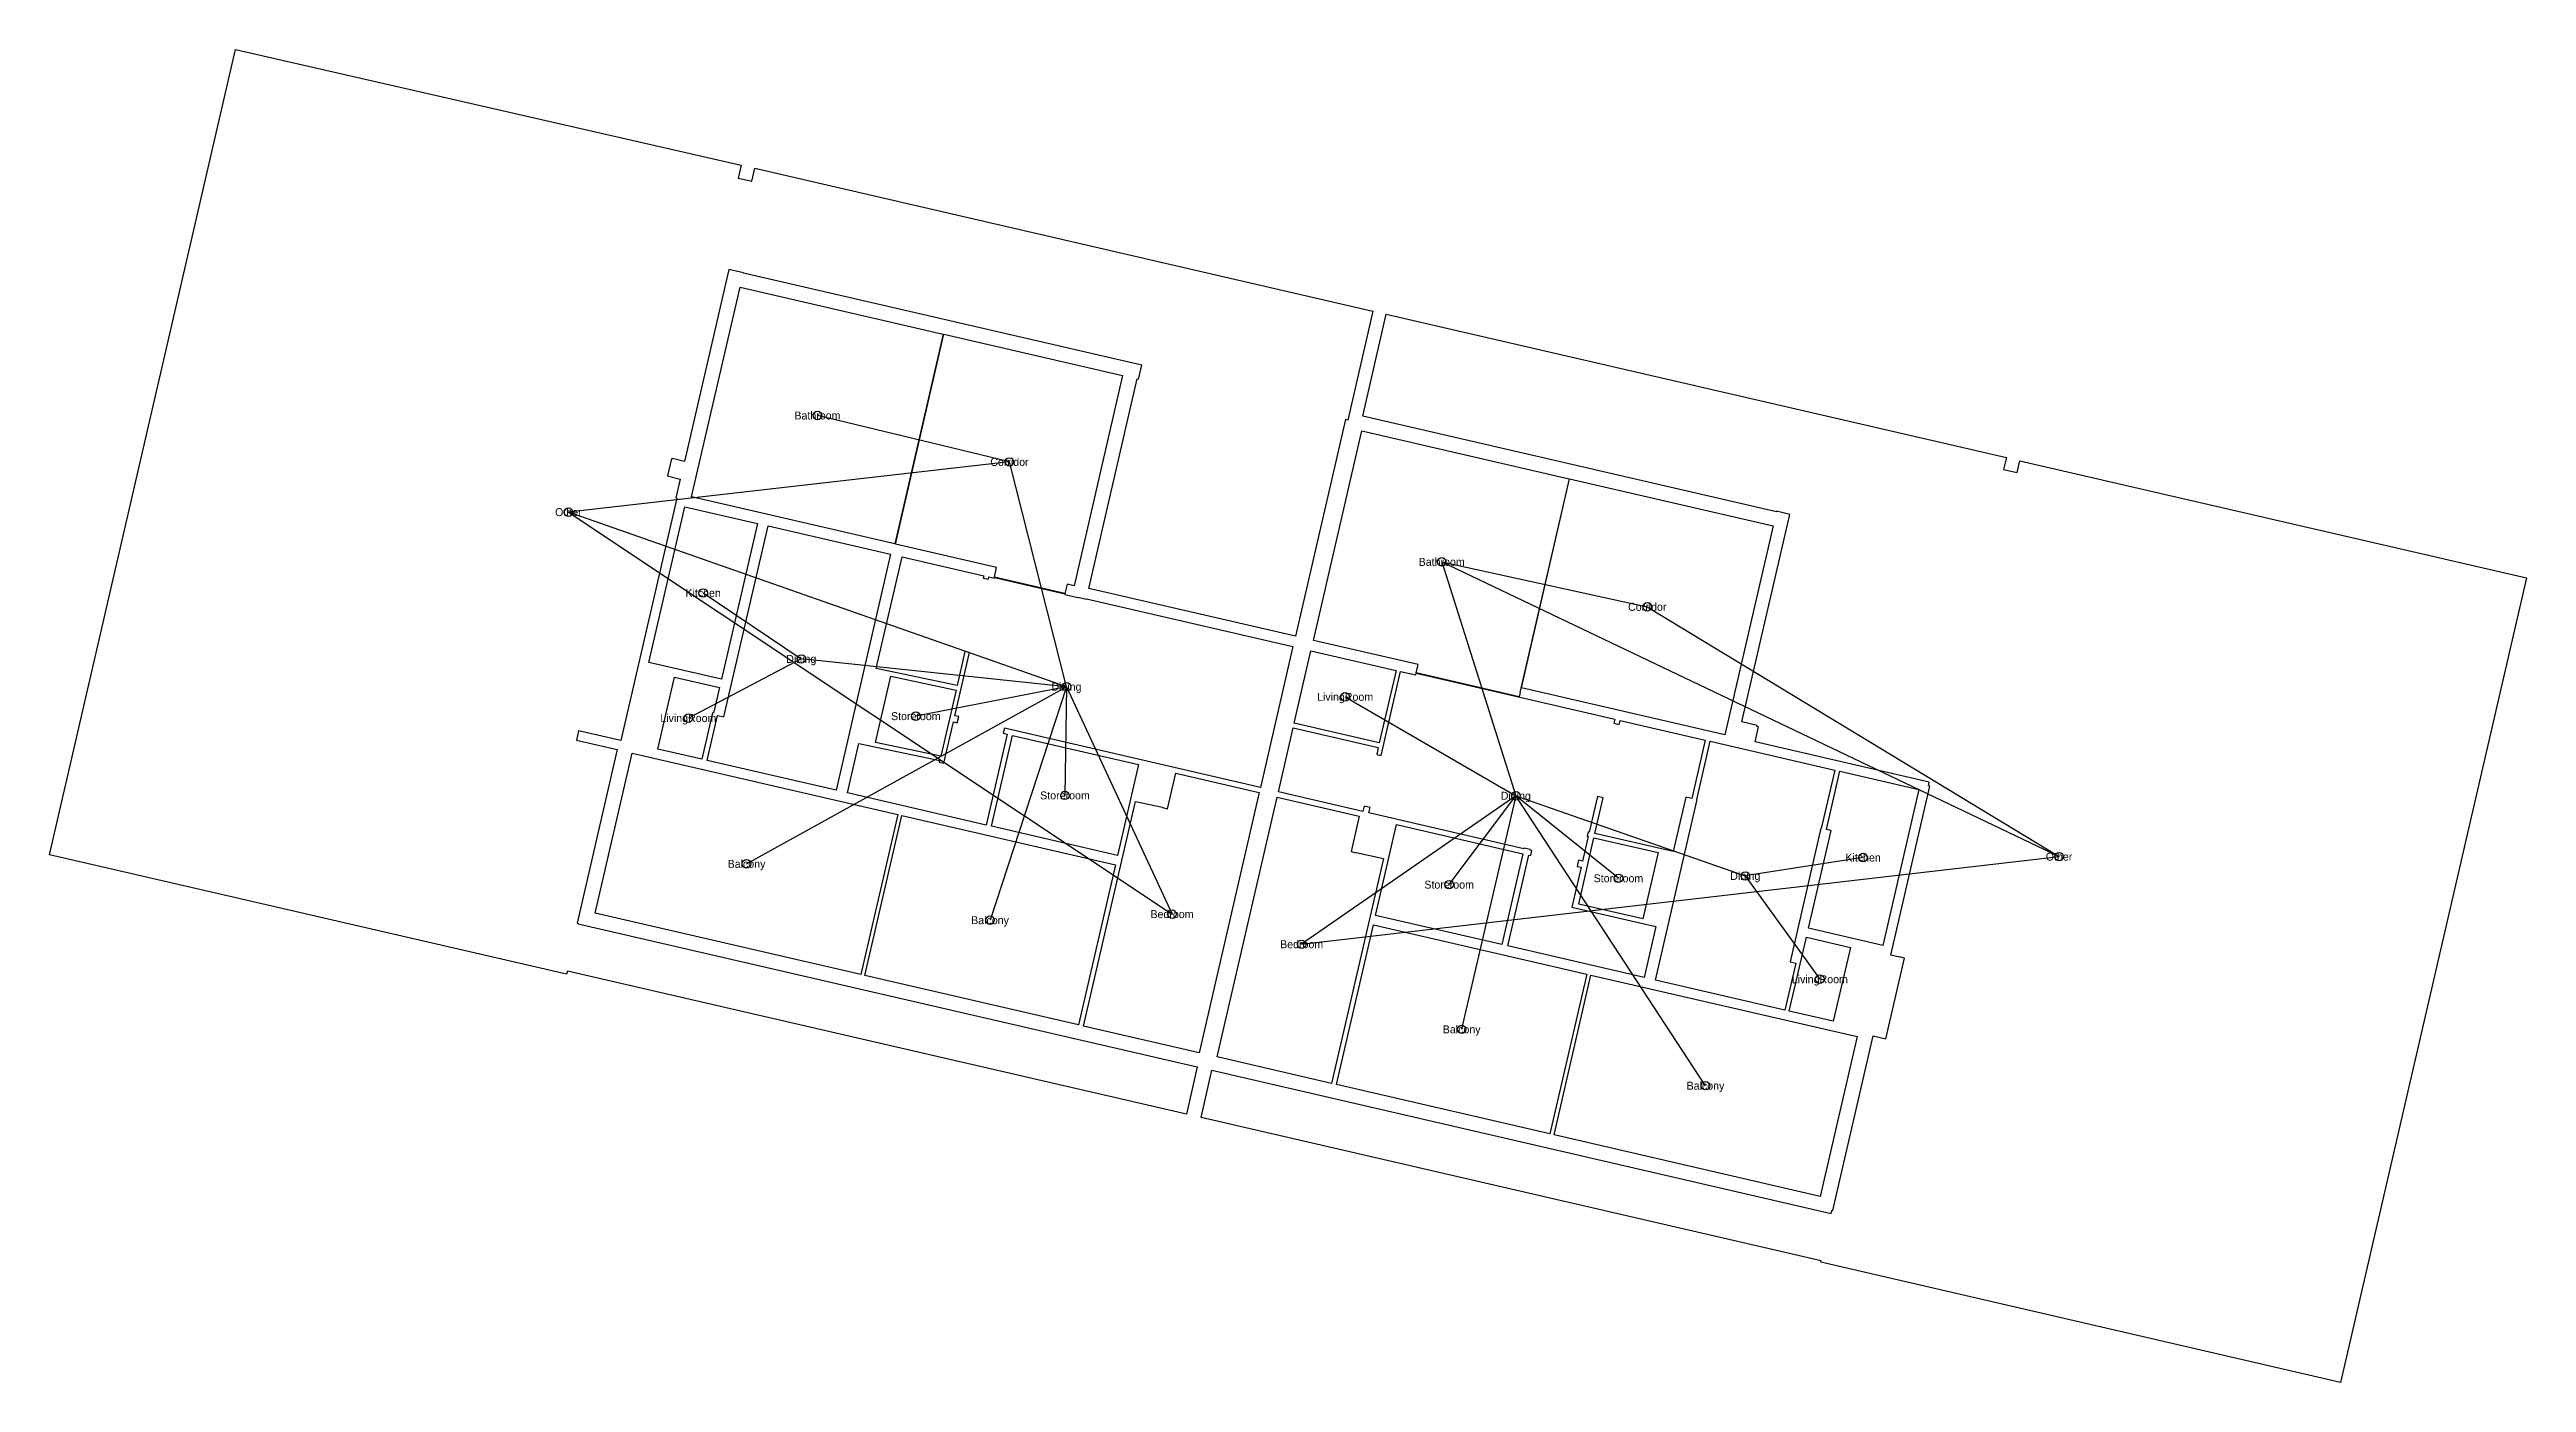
# Model space of a CAD drawing. Header units: metres. Extents: x -23.4 to 23.4, y -12.6 to 12.5.
import ezdxf
from ezdxf.enums import TextEntityAlignment as Align

# ---------------------------------------------------------------- set-up
doc = ezdxf.new("R2010")
doc.units = ezdxf.units.M
for name, color, linetype in [('Balcony', 140, 'Continuous'), ('Bathroom', 92, 'Continuous'), ('Bedroom', 50, 'Continuous'), ('Corridor', 30, 'Continuous'), ('Dining', 210, 'Continuous'), ('Graph_edges_door', 150, 'Continuous'), ('Graph_edges_entrance', 10, 'Continuous'), ('Graph_nodes', 5, 'Continuous'), ('Kitchen', 10, 'Continuous'), ('Labels', 7, 'Continuous'), ('LivingRoom', 150, 'Continuous'), ('Other', 255, 'Continuous'), ('Storeroom', 8, 'Continuous')]:
    doc.layers.add(name, color=color, linetype=linetype)

msp = doc.modelspace()

# ---------------------------------------------------------------- linework, layer by layer
at = {"layer": 'Balcony'}
for points in [[(-13.07, -3.768), (-12.371, -0.745), (-7.352, -1.906), (-8.05, -4.928), (-13.07, -3.768)], [(-7.979, -4.944), (-7.281, -1.922), (-3.244, -2.855), (-3.942, -5.877), (-7.979, -4.944)], [(0.931, -7.003), (1.628, -3.987), (5.658, -4.919), (4.961, -7.935), (0.931, -7.003)], [(5.039, -7.953), (5.736, -4.936), (10.762, -6.098), (10.065, -9.114), (5.039, -7.953)]]:
    msp.add_lwpolyline(points, close=True, dxfattribs=at)
at = {"layer": 'Bathroom'}
for points in [[(-7.411, 3.202), (-11.248, 4.089), (-10.332, 8.051), (-6.496, 7.164), (-7.411, 3.202)], [(4.382, 0.319), (2.437, 0.768), (2.473, 0.925), (0.494, 1.382), (1.408, 5.337), (5.323, 4.433), (4.391, 0.4), (4.401, 0.398), (4.382, 0.319)]]:
    msp.add_lwpolyline(points, close=True, dxfattribs=at)
at = {"layer": 'Bedroom'}
for points in [[(-2.353, -1.769), (-2.354, -1.774), (-2.259, -1.796), (-2.104, -1.126), (-0.528, -1.49), (-1.663, -6.404), (-3.847, -5.899), (-2.867, -1.66), (-2.353, -1.769)], [(1.304, -2.62), (1.816, -2.738), (0.835, -6.981), (-1.323, -6.482), (-0.189, -1.575), (1.362, -1.934), (1.207, -2.604), (1.303, -2.626), (1.304, -2.62)]]:
    msp.add_lwpolyline(points, close=True, dxfattribs=at)
at = {"layer": 'Corridor'}
for points in [[(-5.487, 2.758), (-7.399, 3.2), (-6.484, 7.161), (-3.108, 6.381), (-4.025, 2.413), (-4.157, 2.444), (-4.197, 2.268), (-5.529, 2.576), (-5.487, 2.758)], [(4.423, 0.487), (5.334, 4.43), (9.177, 3.542), (8.266, -0.401), (4.423, 0.487)]]:
    msp.add_lwpolyline(points, close=True, dxfattribs=at)
at = {"layer": 'Dining'}
for points in [[(-7.489, 3.007), (-8.519, -1.449), (-10.953, -0.887), (-10.757, -0.037), (-10.638, -0.064), (-9.804, 3.542), (-7.489, 3.007)], [(-3.79, 2.166), (0.109, 1.265), (-0.506, -1.395), (-5.34, -0.277), (-5.362, -0.373), (-5.287, -0.391), (-5.683, -2.104), (-8.304, -1.499), (-8.088, -0.564), (-6.563, -0.889), (-6.57, -0.919), (-6.486, -0.938), (-6.305, -0.155), (-6.23, -0.173), (-6.204, -0.058), (-6.279, -0.041), (-6.002, 1.155), (-6.086, 1.175), (-6.235, 0.529), (-7.761, 0.853), (-7.274, 2.958), (-5.73, 2.601), (-5.74, 2.557), (-5.644, 2.535), (-5.634, 2.579), (-5.534, 2.555), (-5.531, 2.568), (-4.199, 2.26), (-4.202, 2.248), (-3.956, 2.191), (-3.954, 2.197), (-3.792, 2.159), (-3.79, 2.166)], [(4.563, -2.674), (4.601, -2.682), (4.623, -2.586), (4.586, -2.578), (4.588, -2.565), (4.474, -2.539), (4.471, -2.551), (1.542, -1.874), (1.566, -1.774), (1.451, -1.748), (1.428, -1.848), (-0.167, -1.479), (0.113, -0.267), (1.721, -0.638), (1.69, -0.77), (1.773, -0.789), (2.14, 0.795), (2.428, 0.729), (2.435, 0.76), (6.19, -0.108), (6.172, -0.183), (6.268, -0.205), (6.286, -0.13), (7.893, -0.501), (7.639, -1.601), (7.526, -1.575), (7.289, -2.602), (5.813, -2.261), (5.968, -1.591), (5.859, -1.566), (5.705, -2.236), (5.686, -2.232), (5.667, -2.315), (5.685, -2.319), (5.577, -2.787), (5.502, -2.77), (5.476, -2.884), (5.551, -2.902), (5.377, -3.653), (6.961, -4.019), (6.739, -4.982), (4.167, -4.387), (4.563, -2.674)], [(9.605, -4.709), (9.4, -5.597), (6.954, -5.031), (7.741, -1.625), (7.735, -1.623), (7.989, -0.523), (10.341, -1.067), (10.087, -2.167), (10.081, -2.166), (9.499, -4.685), (9.605, -4.709)]]:
    msp.add_lwpolyline(points, close=True, dxfattribs=at)
at = {"layer": 'Graph_edges_door'}
for p, q in [((-5.246, 4.75), (-8.872, 5.627)), ((-5.246, 4.75), (-13.576, 3.803)), ((-4.169, 0.507), (-5.246, 4.75)), ((-4.169, 0.507), (-13.576, 3.803)), ((-13.576, 3.803), (-2.175, -3.786)), ((2.918, 2.864), (4.318, -1.552)), ((2.918, 2.864), (6.8, 2.015)), ((2.918, 2.864), (14.577, -2.701)), ((-11.031, 2.277), (-9.177, 1.032)), ((6.8, 2.015), (14.577, -2.701)), ((-9.177, 1.032), (-11.31, -0.086)), ((-10.211, -2.837), (-4.169, 0.507)), ((-4.169, 0.507), (-7.014, -0.049)), ((-4.169, 0.507), (-5.612, -3.9)), ((-4.169, 0.507), (-4.197, -1.545)), ((-4.169, 0.507), (-2.175, -3.786)), ((1.094, 0.316), (4.318, -1.552)), ((4.318, -1.552), (0.273, -4.355)), ((3.059, -3.229), (4.318, -1.552)), ((4.318, -1.552), (3.295, -5.961)), ((6.256, -3.11), (4.318, -1.552)), ((7.9, -7.025), (4.318, -1.552)), ((0.273, -4.355), (14.577, -2.701)), ((10.876, -2.718), (8.652, -3.065)), ((8.652, -3.065), (10.06, -5.015))]:
    msp.add_line(p, q, dxfattribs=at)
at = {"layer": 'Graph_edges_entrance'}
for p, q in [((-4.169, 0.507), (-9.177, 1.032)), ((4.318, -1.552), (8.652, -3.065))]:
    msp.add_line(p, q, dxfattribs=at)
at = {"layer": 'Graph_nodes'}
for centre in [(-8.872, 5.627), (-5.246, 4.75), (-13.576, 3.803), (2.918, 2.864), (-11.031, 2.277), (6.8, 2.015), (-9.177, 1.032), (-4.169, 0.507), (-7.014, -0.049), (1.094, 0.316), (-11.31, -0.086), (-4.197, -1.545), (4.318, -1.552), (-10.211, -2.837), (10.876, -2.718), (14.577, -2.701), (3.059, -3.229), (6.256, -3.11), (8.652, -3.065), (-2.175, -3.786), (-5.612, -3.9), (0.273, -4.355), (10.06, -5.015), (3.295, -5.961), (7.9, -7.025)]:
    msp.add_circle(centre, 0.08, dxfattribs=at)
at = {"layer": 'Kitchen'}
for points in [[(-10.006, 3.589), (-10.686, 0.648), (-12.055, 0.964), (-11.376, 3.905), (-10.006, 3.589)], [(10.437, -1.089), (11.932, -1.435), (11.252, -4.376), (9.845, -4.05), (10.271, -2.21), (10.183, -2.189), (10.437, -1.089)]]:
    msp.add_lwpolyline(points, close=True, dxfattribs=at)
at = {"layer": 'LivingRoom'}
for points in [[(0.133, -0.183), (0.449, 1.186), (2.056, 0.815), (1.74, -0.555), (0.133, -0.183)], [(-10.723, 0.49), (-10.834, 0.009), (-10.852, 0.014), (-11.055, -0.863), (-11.886, -0.671), (-11.572, 0.686), (-10.723, 0.49)], [(10.314, -5.808), (9.483, -5.616), (9.806, -4.221), (10.636, -4.413), (10.314, -5.808)]]:
    msp.add_lwpolyline(points, close=True, dxfattribs=at)
at = {"layer": 'Other'}
for points in [[(-2.806, 6.311), (-2.744, 6.576), (-10.271, 8.316), (-10.269, 8.322), (-10.547, 8.386), (-11.385, 4.76), (-11.61, 4.813), (-11.612, 4.806), (-11.63, 4.811), (-11.705, 4.489), (-11.686, 4.485), (-11.687, 4.479), (-11.462, 4.427), (-11.544, 4.07), (-11.526, 4.065), (-12.583, -0.51), (-13.384, -0.325), (-13.425, -0.502), (-12.655, -0.68), (-13.412, -3.955), (-13.387, -3.96), (-13.388, -3.967), (-1.698, -6.668), (-1.904, -7.562), (-13.595, -4.86), (-13.609, -4.922), (-23.375, -2.665), (-19.862, 12.536), (-10.31, 10.354), (-10.366, 10.11), (-10.114, 10.051), (-10.057, 10.296), (1.619, 7.597), (1.143, 5.539), (1.099, 5.55), (0.154, 1.461), (-3.745, 2.362), (-2.831, 6.317), (-2.806, 6.311)], [(11.565, -4.593), (11.563, -4.599), (11.402, -4.562), (12.14, -1.369), (12.109, -1.361), (12.125, -1.292), (8.838, -0.533), (8.903, -0.251), (8.871, -0.244), (8.876, -0.225), (8.588, -0.158), (9.494, 3.761), (9.241, 3.82), (9.238, 3.807), (1.426, 5.613), (1.871, 7.539), (13.583, 4.833), (13.531, 4.607), (13.786, 4.548), (13.838, 4.774), (23.405, 2.563), (19.895, -12.627), (10.076, -10.358), (10.082, -10.332), (-1.627, -7.626), (-1.421, -6.732), (10.276, -9.435), (10.289, -9.379), (10.302, -9.382), (11.064, -6.082), (11.308, -6.139), (11.66, -4.615), (11.565, -4.593)]]:
    msp.add_lwpolyline(points, close=True, dxfattribs=at)
at = {"layer": 'Storeroom'}
for points in [[(-6.254, 0.445), (-6.543, -0.805), (-7.774, -0.543), (-7.485, 0.707), (-6.254, 0.445)], [(-3.203, -2.677), (-5.587, -2.127), (-5.191, -0.413), (-2.807, -0.964), (-3.203, -2.677)], [(2.065, -2.096), (4.449, -2.647), (4.053, -4.361), (1.669, -3.81), (2.065, -2.096)], [(5.794, -2.344), (7.007, -2.625), (6.718, -3.875), (5.505, -3.595), (5.794, -2.344)]]:
    msp.add_lwpolyline(points, close=True, dxfattribs=at)

# ---------------------------------------------------------------- texts
at = {"layer": 'Labels'}
for s, p in [('Bathroom', (-8.872, 5.627)), ('Corridor', (-5.246, 4.75)), ('Other', (-13.576, 3.803)), ('Bathroom', (2.918, 2.864)), ('Kitchen', (-11.031, 2.277)), ('Corridor', (6.8, 2.015)), ('Dining', (-9.177, 1.032)), ('Dining', (-4.169, 0.507)), ('Storeroom', (-7.014, -0.049)), ('LivingRoom', (1.094, 0.316)), ('LivingRoom', (-11.31, -0.086)), ('Storeroom', (-4.197, -1.545)), ('Dining', (4.318, -1.552)), ('Balcony', (-10.211, -2.837)), ('Kitchen', (10.876, -2.718)), ('Other', (14.577, -2.701)), ('Storeroom', (3.059, -3.229)), ('Storeroom', (6.256, -3.11)), ('Dining', (8.652, -3.065)), ('Bedroom', (-2.175, -3.786)), ('Balcony', (-5.612, -3.9)), ('Bedroom', (0.273, -4.355)), ('LivingRoom', (10.06, -5.015)), ('Balcony', (3.295, -5.961)), ('Balcony', (7.9, -7.025))]:
    msp.add_text(s, height=0.15, dxfattribs=at).set_placement(p, align=Align.MIDDLE_CENTER)

doc.saveas('drawing.dxf')
